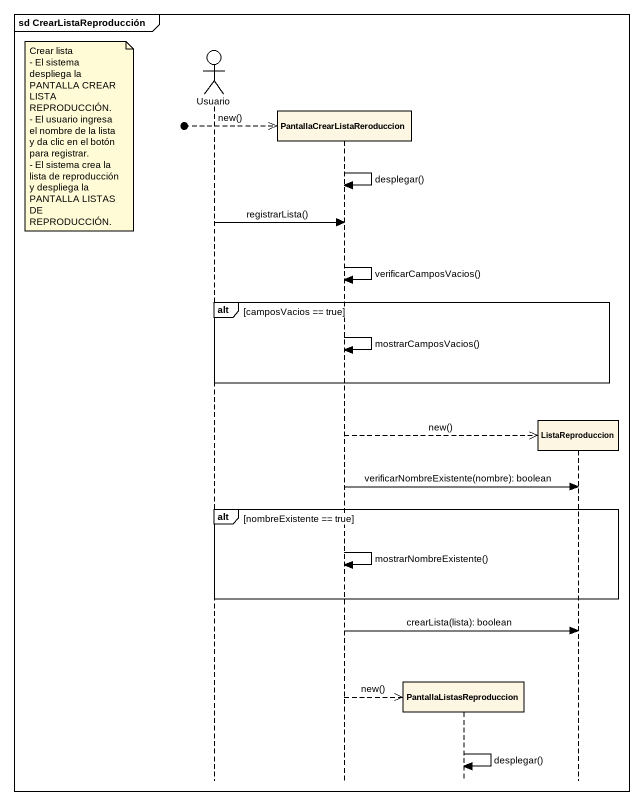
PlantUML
@startuml
mainframe sd CrearListaReproducción
hide footbox
actor Usuario
participant "PantallaCrearListaReroduccion" as PantallaCrearListaReroduccio
participant PantallaListasReproduccion
participant ListaReproduccion

[o-->> PantallaCrearListaReroduccio : new()
note left of Usuario
  Crear lista
  - El sistema despliega la PANTALLA CREAR LISTA REPRODUCCIÓN.
  - El usuario ingresa el nombre de la lista y da clic en el botón para registrar.
  - El sistema crea la lista de reproducción y despliega la PANTALLA LISTAS DE REPRODUCCIÓN.
end note
PantallaCrearListaReroduccio -> PantallaCrearListaReroduccio : desplegar()
Usuario -> PantallaCrearListaReroduccio : registrarLista()
PantallaCrearListaReroduccio -> PantallaCrearListaReroduccio : verificarCamposVacios()
alt camposVacios == true
  PantallaCrearListaReroduccio -> PantallaCrearListaReroduccio : mostrarCamposVacios()
end
PantallaCrearListaReroduccio -->> ListaReproduccion ** : new()
PantallaCrearListaReroduccio -> ListaReproduccion : verificarNombreExistente(nombre): boolean
alt nombreExistente == true
  PantallaCrearListaReroduccio -> PantallaCrearListaReroduccio : mostrarNombreExistente()
end
PantallaCrearListaReroduccio -> ListaReproduccion : crearLista(lista): boolean
PantallaCrearListaReroduccio -->> PantallaListasReproduccion ** : new()
PantallaListasReproduccion -> PantallaListasReproduccion : desplegar()
@enduml
